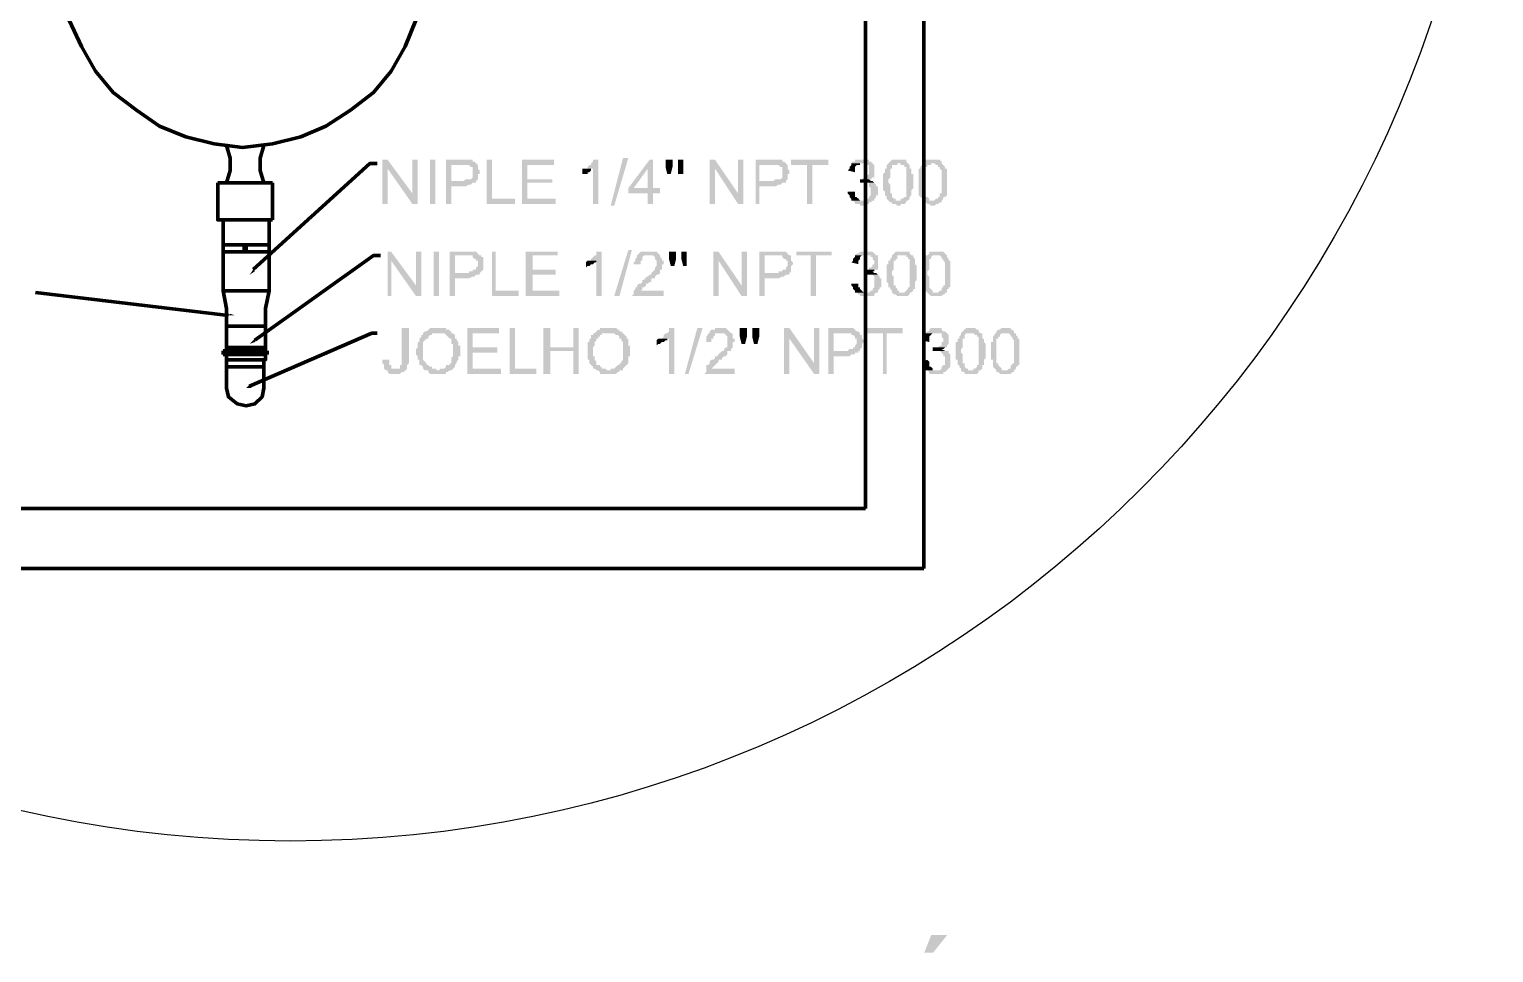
# Model space of a CAD drawing. Header units: millimetres. Extents: x 4161 to 13726, y 828 to 4470.
# Drawn here: x 9742.6 to 9985.9, y 1283.6 to 1437.1 of the extents above; entities that cross this region are included whole.
import ezdxf

# ---------------------------------------------------------------- set-up
doc = ezdxf.new("R2010")
doc.units = ezdxf.units.MM
doc.header["$LTSCALE"] = 10
doc.layers.add('AUX_01', color=1, linetype='Continuous')
doc.layers.add('H', color=7, linetype='Continuous', lineweight=100)
doc.layers.add('P', color=250, linetype='Continuous', lineweight=100)

# ---------------------------------------------------------------- blocks, each defined once
blk = doc.blocks.new('A$C4B5A1FD5')
at = {"layer": 'H', "linetype": 'Continuous'}
for points in [[(180, 133.53), (179.12, 133.53), (179.12, 126.18), (180, 126.18), (180, 132.06)], [(180, 133.53), (180, 132.06), (184.12, 126.18), (184.12, 127.94)], [(185, 133.53), (184.12, 133.53), (184.12, 126.18), (185, 126.18)], [(187.94, 126.18), (187.94, 133.53), (187.06, 133.53), (187.06, 126.18)], [(192.35, 133.53), (189.71, 133.53), (189.71, 126.18), (190.59, 126.18), (190.59, 129.12), (192.94, 129.12), (193.53, 129.41), (193.82, 129.41), (194.12, 129.71), (194.41, 129.71), (194.71, 129.71), (194.71, 130), (190.59, 130), (190.59, 132.65), (195, 132.65), (194.71, 132.94), (194.41, 133.24), (194.12, 133.24), (194.12, 133.53), (193.82, 133.53), (193.53, 133.53), (192.65, 133.53)], [(195, 132.65), (192.35, 132.65), (193.53, 132.65), (193.82, 132.35), (194.12, 132.35), (194.12, 132.06), (194.12, 131.18), (194.12, 130.88), (194.12, 130.59), (193.82, 130.29), (193.53, 130.29), (192.94, 130.29), (192.65, 130), (190.59, 130), (194.71, 130), (195, 130.29), (195, 131.18), (195.29, 131.18), (195.29, 131.47), (195.29, 131.76), (195, 132.06)], [(197.35, 133.53), (196.47, 133.53), (196.47, 126.18), (201.18, 126.18), (201.18, 127.06), (197.35, 127.06)], [(207.65, 133.53), (202.35, 133.53), (202.35, 126.18), (207.94, 126.18), (207.94, 127.06), (203.24, 127.06), (203.24, 129.71), (207.35, 129.71), (207.35, 130.29), (203.24, 130.29), (203.24, 132.65), (207.65, 132.65)], [(212.94, 132.06), (212.65, 132.06), (212.35, 132.06), (212.35, 131.76), (212.35, 130.88), (212.35, 131.18), (212.94, 131.18), (213.24, 131.18), (213.24, 131.47), (213.53, 131.47), (213.82, 131.76), (213.82, 132.06), (214.12, 132.06)], [(215, 133.53), (214.41, 133.53), (214.12, 133.53), (214.12, 133.24), (213.82, 132.94), (213.82, 132.65), (213.53, 132.65), (213.24, 132.35), (213.24, 132.06), (212.94, 132.06), (214.12, 132.06), (214.12, 126.18), (215, 126.18)], [(217.06, 125.88), (219.12, 133.82), (220, 133.82), (217.65, 125.88)], [(224.12, 133.53), (223.53, 133.53), (220, 128.82), (220, 127.94), (223.24, 127.94), (223.24, 126.18), (224.12, 126.18), (224.12, 127.94), (225.29, 127.94), (225.29, 128.82), (220.88, 128.82), (223.24, 132.06)], [(224.12, 133.53), (223.24, 132.06), (223.24, 128.82), (220.88, 128.82), (224.12, 128.82)], [(226.47, 131.18), (226.18, 132.35), (226.18, 133.53), (227.35, 133.53), (227.35, 132.35), (227.06, 131.18)], [(228.24, 131.18), (228.24, 132.35), (228.24, 133.53), (229.12, 133.53), (229.12, 132.35), (229.12, 131.18)], [(234.41, 133.53), (233.53, 133.53), (233.53, 126.18), (234.41, 126.18), (234.41, 132.06)], [(234.41, 133.53), (234.41, 132.06), (238.24, 126.18), (238.24, 127.94)], [(239.12, 133.53), (238.24, 133.53), (238.24, 126.18), (239.12, 126.18)], [(243.82, 133.53), (241.18, 133.53), (241.18, 126.18), (241.76, 126.18), (241.76, 129.12), (244.41, 129.12), (245, 129.41), (245.29, 129.41), (245.59, 129.71), (245.88, 129.71), (246.18, 129.71), (246.18, 130), (241.76, 130), (241.76, 132.65), (246.47, 132.65), (246.18, 132.94), (245.88, 133.24), (245.59, 133.24), (245.59, 133.53), (245.29, 133.53), (245, 133.53), (244.12, 133.53)], [(246.47, 132.65), (243.82, 132.65), (245, 132.65), (245.29, 132.35), (245.59, 132.35), (245.59, 132.06), (245.59, 131.18), (245.59, 130.88), (245.59, 130.59), (245.29, 130.29), (245, 130.29), (244.41, 130.29), (244.12, 130), (241.76, 130), (246.18, 130), (246.47, 130.29), (246.47, 131.18), (246.76, 131.18), (246.76, 131.47), (246.76, 131.76), (246.47, 132.06)], [(253.24, 133.53), (247.06, 133.53), (247.06, 132.65), (249.71, 132.65), (249.71, 126.18), (250.59, 126.18), (250.59, 132.65), (253.24, 132.65)], [(257.06, 132.94), (257.06, 132.65), (256.76, 132.35), (256.76, 132.06), (256.47, 131.76), (257.65, 131.47), (257.65, 132.06), (257.65, 132.35), (257.94, 132.65), (258.24, 132.65), (258.53, 132.65), (258.53, 132.94), (258.82, 132.94)], [(258.82, 133.53), (257.94, 133.53), (257.65, 133.53), (257.65, 133.24), (257.35, 133.24), (257.06, 132.94), (259.12, 132.94), (259.41, 132.65), (259.71, 132.65), (260, 132.65), (260, 132.35), (260, 132.06), (260, 131.76), (260, 131.47), (260, 131.18), (259.71, 130.88), (259.41, 130.88), (259.41, 130.59), (259.12, 130.59), (258.82, 130.29), (258.53, 130.29), (260.29, 130.29), (260.59, 130.59), (260.88, 130.59), (260.88, 130.88), (260.88, 131.18), (260.88, 132.65), (260.59, 132.94), (260.29, 133.24), (260, 133.24), (260, 133.53), (259.71, 133.53), (259.12, 133.53)], [(263.24, 132.94), (262.94, 132.65), (262.94, 132.35), (262.94, 132.06), (262.65, 132.06), (262.65, 131.47), (262.35, 131.18), (262.35, 129.71), (262.35, 128.53), (262.65, 128.24), (262.65, 127.65), (262.94, 127.35), (262.94, 127.06), (263.24, 126.76), (263.53, 126.47), (263.82, 126.47), (263.82, 126.18), (264.41, 126.18), (264.71, 125.88), (265.29, 125.88), (265.29, 126.18), (265.88, 126.18), (266.18, 126.47), (266.18, 126.76), (266.47, 126.76), (264.41, 126.76), (264.41, 127.06), (264.12, 127.06), (263.82, 127.35), (263.82, 127.94), (263.53, 127.94), (263.53, 129.41), (263.24, 129.71), (263.24, 130.29), (263.53, 130.59), (263.53, 132.06), (263.82, 132.06), (263.82, 132.35), (263.82, 132.65), (264.12, 132.65), (264.71, 132.65), (264.71, 132.94)], [(264.71, 133.53), (264.12, 133.53), (263.82, 133.53), (263.53, 133.24), (263.24, 132.94), (265.29, 132.94), (265.29, 132.65), (265.59, 132.65), (265.88, 132.65), (265.88, 132.35), (266.18, 132.35), (266.18, 132.06), (266.18, 131.76), (266.18, 129.71), (266.18, 127.94), (266.18, 127.35), (265.88, 127.35), (265.59, 127.06), (265.29, 127.06), (265.29, 126.76), (264.71, 126.76), (266.47, 126.76), (266.76, 127.06), (266.76, 127.35), (267.06, 127.65), (267.06, 127.94), (267.06, 128.53), (267.35, 128.82), (267.35, 131.18), (267.06, 131.18), (267.06, 131.76), (267.06, 132.06), (266.76, 132.06), (266.76, 132.35), (266.76, 132.65), (266.47, 132.94), (266.18, 133.24), (266.18, 133.53), (265.88, 133.53), (265.59, 133.53), (265.29, 133.53)], [(269.12, 132.94), (268.82, 132.65), (268.53, 132.35), (268.53, 132.06), (268.24, 132.06), (268.24, 131.47), (268.24, 131.18), (268.24, 129.71), (268.24, 128.53), (268.24, 128.24), (268.24, 127.65), (268.53, 127.35), (268.82, 127.06), (269.12, 126.76), (269.12, 126.47), (269.41, 126.47), (269.71, 126.18), (270, 126.18), (270.29, 125.88), (270.88, 125.88), (271.18, 126.18), (271.47, 126.18), (271.76, 126.47), (272.06, 126.47), (272.06, 126.76), (270, 126.76), (270, 127.06), (269.71, 127.35), (269.41, 127.35), (269.41, 127.94), (269.12, 127.94), (269.12, 129.41), (269.12, 129.71), (269.12, 130.29), (269.12, 130.59), (269.12, 132.06), (269.41, 132.06), (269.41, 132.35), (269.71, 132.35), (269.71, 132.65), (270, 132.65), (270.29, 132.65), (270.29, 132.94), (270.59, 132.94)], [(270.59, 133.53), (270, 133.53), (269.71, 133.53), (269.41, 133.53), (269.12, 133.24), (269.12, 132.94), (270.88, 132.94), (271.18, 132.65), (271.47, 132.65), (271.47, 132.35), (271.76, 132.35), (271.76, 132.06), (272.06, 131.76), (272.06, 129.71), (272.06, 127.94), (271.76, 127.94), (271.76, 127.35), (271.47, 127.35), (271.47, 127.06), (271.18, 127.06), (270.88, 126.76), (270.59, 126.76), (272.06, 126.76), (272.35, 127.06), (272.35, 127.35), (272.65, 127.35), (272.94, 127.65), (272.94, 127.94), (272.94, 128.53), (272.94, 128.82), (272.94, 131.18), (272.94, 131.76), (272.94, 132.06), (272.65, 132.06), (272.65, 132.35), (272.35, 132.65), (272.06, 132.94), (272.06, 133.24), (271.76, 133.53), (271.47, 133.53), (270.88, 133.53)], [(260.88, 129.71), (259.12, 129.71), (259.41, 129.71), (259.71, 129.71), (260, 129.71), (260, 129.41), (260, 129.12), (260.29, 128.82), (260.29, 128.24), (260.29, 127.65), (260, 127.35), (260, 127.06), (259.71, 127.06), (259.41, 126.76), (257.06, 126.76), (257.35, 126.76), (257.65, 126.47), (257.65, 126.18), (258.53, 126.18), (258.53, 125.88), (259.41, 125.88), (259.41, 126.18), (260, 126.18), (260, 126.47), (260.29, 126.47), (260.59, 126.76), (260.88, 126.76), (260.88, 127.06), (261.18, 127.35), (261.18, 127.65), (261.47, 127.65), (261.47, 129.12), (261.18, 129.12), (261.18, 129.41)], [(258.53, 130.29), (258.53, 129.71), (260.88, 129.71), (260.59, 130), (260.29, 130), (260, 130.29), (260.29, 130.29)], [(257.35, 128.24), (256.47, 128.24), (256.47, 127.94), (256.76, 127.65), (256.76, 127.35), (257.06, 127.06), (257.06, 126.76), (258.82, 126.76), (258.53, 126.76), (258.24, 127.06), (257.94, 127.35), (257.65, 127.35), (257.65, 127.65), (257.65, 128.24)], [(180.59, 118.24), (180, 118.24), (180, 110.88), (180.59, 110.88), (180.59, 116.76)], [(180.59, 118.24), (180.59, 116.76), (184.71, 110.88), (184.71, 112.65)], [(185.59, 118.24), (184.71, 118.24), (184.71, 110.88), (185.59, 110.88)], [(188.53, 110.88), (188.53, 118.24), (187.65, 118.24), (187.65, 110.88)], [(192.94, 118.24), (190.29, 118.24), (190.29, 110.88), (191.18, 110.88), (191.18, 113.82), (193.53, 113.82), (194.12, 114.12), (194.41, 114.12), (194.71, 114.41), (195, 114.41), (195.29, 114.41), (195.29, 114.71), (191.18, 114.71), (191.18, 117.65), (195.59, 117.65), (195.29, 117.65), (195, 117.94), (194.71, 118.24), (194.41, 118.24), (194.12, 118.24), (193.24, 118.24)], [(195.59, 117.65), (192.94, 117.65), (194.12, 117.65), (194.12, 117.35), (194.41, 117.06), (194.71, 117.06), (194.71, 116.76), (195, 116.76), (195, 115.88), (194.71, 115.59), (194.71, 115.29), (194.41, 115.29), (194.12, 115.29), (194.12, 115), (193.53, 115), (193.53, 114.71), (191.18, 114.71), (195.29, 114.71), (195.59, 115), (195.88, 115.29), (195.88, 115.88), (195.88, 116.18), (195.88, 116.47), (195.88, 116.76), (195.88, 117.35), (195.59, 117.35)], [(197.94, 118.24), (197.35, 118.24), (197.35, 110.88), (201.76, 110.88), (201.76, 111.76), (197.94, 111.76)], [(208.24, 118.24), (202.94, 118.24), (202.94, 110.88), (208.53, 110.88), (208.53, 111.76), (204.12, 111.76), (204.12, 114.41), (207.94, 114.41), (207.94, 115.29), (204.12, 115.29), (204.12, 117.65), (208.24, 117.65)], [(215.59, 118.24), (215, 118.24), (214.71, 118.24), (214.71, 117.94), (214.71, 117.65), (214.41, 117.65), (214.12, 117.35), (213.82, 117.06), (213.82, 116.76), (213.53, 116.76), (214.71, 116.76), (214.71, 110.88), (215.59, 110.88)], [(217.65, 110.88), (220, 118.53), (220.59, 118.53), (218.53, 110.88)], [(225.29, 117.65), (223.53, 117.65), (223.82, 117.65), (224.12, 117.65), (224.41, 117.35), (224.41, 117.06), (224.71, 116.76), (224.71, 115.88), (224.41, 115.59), (224.41, 115.29), (224.12, 115), (223.82, 114.71), (223.82, 114.41), (223.53, 114.41), (223.24, 114.12), (222.94, 114.12), (222.94, 113.82), (222.65, 113.82), (222.65, 113.53), (222.35, 113.53), (222.35, 113.24), (222.06, 112.94), (221.76, 112.94), (221.47, 112.65), (221.47, 112.35), (221.18, 112.35), (221.18, 112.06), (220.88, 111.76), (220.88, 111.47), (220.88, 111.18), (220.59, 110.88), (225.88, 110.88), (225.88, 111.76), (222.06, 111.76), (222.35, 112.06), (222.35, 112.35), (222.65, 112.35), (222.94, 112.65), (222.94, 112.94), (223.24, 112.94), (223.53, 113.24), (223.82, 113.24), (223.82, 113.53), (223.82, 113.82), (224.12, 113.82), (224.41, 113.82), (224.41, 114.12), (224.71, 114.41), (225, 114.41), (225.29, 114.71), (225.29, 115), (225.29, 115.29), (225.59, 115.29), (225.59, 116.18), (225.88, 116.18), (225.88, 116.76), (225.59, 116.76), (225.59, 117.06), (225.29, 117.35)], [(223.53, 118.24), (222.65, 118.24), (222.35, 118.24), (222.06, 118.24), (221.76, 117.94), (221.47, 117.65), (221.47, 117.35), (221.18, 117.06), (221.18, 116.76), (220.88, 116.47), (220.88, 116.18), (222.06, 116.18), (222.06, 116.76), (222.35, 116.76), (222.35, 117.06), (222.35, 117.35), (222.65, 117.65), (222.94, 117.65), (223.24, 117.65), (225.29, 117.65), (225, 117.94), (224.71, 118.24), (224.41, 118.24), (223.82, 118.24)], [(227.06, 115.88), (226.76, 117.06), (226.76, 118.24), (227.94, 118.24), (227.94, 117.06), (227.65, 115.88)], [(229.12, 115.88), (228.82, 117.06), (228.82, 118.24), (229.71, 118.24), (229.71, 117.06), (229.71, 115.88)], [(235, 118.24), (234.12, 118.24), (234.12, 110.88), (235, 110.88), (235, 116.76)], [(235, 118.24), (235, 116.76), (238.82, 110.88), (238.82, 112.65)], [(239.71, 118.24), (238.82, 118.24), (238.82, 110.88), (239.71, 110.88)], [(244.41, 118.24), (241.76, 118.24), (241.76, 110.88), (242.65, 110.88), (242.65, 113.82), (245, 113.82), (245.59, 114.12), (245.88, 114.12), (246.18, 114.41), (246.47, 114.41), (246.76, 114.41), (246.76, 114.71), (242.65, 114.71), (242.65, 117.65), (247.06, 117.65), (246.76, 117.65), (246.47, 117.94), (246.18, 118.24), (245.88, 118.24), (245.59, 118.24), (244.71, 118.24)], [(247.06, 117.65), (244.41, 117.65), (245.59, 117.65), (245.59, 117.35), (245.88, 117.06), (246.18, 117.06), (246.18, 116.76), (246.47, 116.76), (246.47, 115.88), (246.18, 115.59), (246.18, 115.29), (245.88, 115.29), (245.59, 115.29), (245.59, 115), (245, 115), (245, 114.71), (242.65, 114.71), (246.76, 114.71), (247.06, 115), (247.06, 115.29), (247.06, 115.88), (247.35, 116.18), (247.35, 116.47), (247.06, 116.76), (247.06, 117.35)], [(253.82, 118.24), (247.94, 118.24), (247.94, 117.65), (250.29, 117.65), (250.29, 110.88), (251.18, 110.88), (251.18, 117.65), (253.82, 117.65)], [(257.65, 117.65), (257.65, 117.35), (257.35, 117.06), (257.35, 116.76), (257.06, 116.47), (258.24, 116.18), (258.24, 116.76), (258.53, 117.06), (258.53, 117.35), (258.82, 117.65), (259.12, 117.65), (259.41, 117.65)], [(259.41, 118.24), (258.53, 118.24), (258.24, 117.94), (257.94, 117.94), (257.65, 117.65), (259.71, 117.65), (260, 117.65), (260.29, 117.65), (260.29, 117.35), (260.59, 117.35), (260.59, 117.06), (260.88, 116.76), (260.88, 116.47), (260.88, 116.18), (260.59, 116.18), (260.59, 115.88), (260.29, 115.59), (260, 115.59), (260, 115.29), (259.71, 115.29), (259.41, 115.29), (260.88, 115.29), (261.18, 115.29), (261.47, 115.29), (261.47, 115.59), (261.47, 115.88), (261.47, 117.35), (261.47, 117.65), (261.18, 117.65), (260.88, 117.94), (260.59, 118.24), (260.29, 118.24), (259.71, 118.24)], [(263.82, 117.65), (263.82, 117.35), (263.53, 117.06), (263.53, 116.76), (263.24, 116.76), (263.24, 116.18), (262.94, 116.18), (262.94, 114.41), (262.94, 113.24), (263.24, 112.94), (263.24, 112.35), (263.53, 112.35), (263.53, 112.06), (263.82, 111.76), (263.82, 111.47), (264.12, 111.18), (264.41, 111.18), (264.71, 110.88), (265, 110.88), (265.29, 110.88), (265.88, 110.88), (266.18, 110.88), (266.47, 110.88), (266.76, 111.18), (266.76, 111.47), (267.06, 111.47), (265, 111.47), (265, 111.76), (264.71, 111.76), (264.71, 112.06), (264.41, 112.35), (264.41, 112.65), (264.12, 112.65), (264.12, 114.12), (263.82, 114.41), (263.82, 115), (264.12, 115.29), (264.12, 116.76), (264.41, 116.76), (264.41, 117.06), (264.71, 117.06), (264.71, 117.35), (264.71, 117.65), (265.29, 117.65)], [(265.29, 118.24), (264.71, 118.24), (264.41, 118.24), (264.12, 117.94), (263.82, 117.65), (265.88, 117.65), (266.18, 117.65), (266.18, 117.35), (266.47, 117.35), (266.47, 117.06), (266.76, 117.06), (266.76, 116.76), (266.76, 116.47), (266.76, 114.41), (266.76, 112.65), (266.76, 112.35), (266.47, 112.35), (266.47, 112.06), (266.18, 111.76), (265.88, 111.47), (265.29, 111.47), (267.06, 111.47), (267.35, 111.76), (267.35, 112.06), (267.65, 112.06), (267.65, 112.35), (267.65, 112.65), (267.65, 113.24), (267.94, 113.53), (267.94, 115.88), (267.65, 116.18), (267.65, 116.47), (267.65, 116.76), (267.65, 117.06), (267.35, 117.35), (267.35, 117.65), (267.06, 117.65), (266.76, 117.94), (266.76, 118.24), (266.47, 118.24), (266.18, 118.24), (265.88, 118.24)], [(269.71, 117.65), (269.41, 117.65), (269.41, 117.35), (269.12, 117.06), (269.12, 116.76), (269.12, 116.18), (268.82, 116.18), (268.82, 114.41), (268.82, 113.24), (269.12, 112.94), (269.12, 112.35), (269.12, 112.06), (269.41, 111.76), (269.71, 111.47), (270, 111.18), (270.29, 110.88), (270.59, 110.88), (270.88, 110.88), (271.47, 110.88), (271.76, 110.88), (272.06, 110.88), (272.35, 111.18), (272.65, 111.18), (272.65, 111.47), (272.94, 111.47), (270.59, 111.47), (270.59, 111.76), (270.29, 112.06), (270, 112.35), (270, 112.65), (270, 114.12), (269.71, 114.41), (269.71, 115), (270, 115.29), (270, 116.76), (270, 117.06), (270.29, 117.06), (270.29, 117.35), (270.59, 117.65), (270.88, 117.65), (271.18, 117.65)], [(271.18, 118.24), (270.59, 118.24), (270.29, 118.24), (270, 118.24), (270, 117.94), (269.71, 117.65), (271.47, 117.65), (271.76, 117.65), (272.06, 117.35), (272.06, 117.06), (272.35, 117.06), (272.35, 116.76), (272.65, 116.47), (272.65, 114.41), (272.65, 112.65), (272.35, 112.65), (272.35, 112.35), (272.06, 112.35), (272.06, 112.06), (272.06, 111.76), (271.76, 111.76), (271.47, 111.47), (271.18, 111.47), (272.94, 111.47), (272.94, 111.76), (272.94, 112.06), (273.24, 112.06), (273.24, 112.35), (273.53, 112.35), (273.53, 112.65), (273.53, 113.24), (273.53, 113.53), (273.53, 115.88), (273.53, 116.18), (273.53, 116.47), (273.53, 116.76), (273.24, 116.76), (273.24, 117.06), (272.94, 117.35), (272.94, 117.65), (272.65, 117.94), (272.35, 118.24), (272.06, 118.24), (271.47, 118.24)], [(157.94, 115), (157.06, 114.41), (157.65, 115.29)], [(213.53, 116.76), (213.24, 116.76), (212.94, 116.47), (212.94, 115.59), (213.24, 115.88), (213.53, 115.88), (213.82, 116.18), (214.12, 116.18), (214.41, 116.47), (214.71, 116.47), (214.71, 116.76)], [(261.47, 114.41), (259.71, 114.41), (260, 114.41), (260.29, 114.41), (260.59, 114.41), (260.88, 114.12), (260.88, 113.82), (260.88, 112.94), (260.88, 112.35), (260.59, 112.06), (260.59, 111.76), (260.29, 111.76), (260, 111.47), (257.65, 111.47), (257.94, 111.47), (258.24, 111.18), (258.53, 111.18), (258.53, 110.88), (259.12, 110.88), (259.41, 110.88), (260, 110.88), (260.88, 110.88), (260.88, 111.18), (261.18, 111.47), (261.47, 111.47), (261.47, 111.76), (261.76, 112.06), (261.76, 112.35), (262.06, 112.35), (262.06, 113.82), (261.76, 113.82), (261.76, 114.12)], [(257.94, 112.94), (257.06, 112.94), (257.06, 112.65), (257.35, 112.35), (257.35, 112.06), (257.65, 111.76), (257.65, 111.47), (259.41, 111.47), (259.12, 111.47), (258.82, 111.76), (258.53, 112.06), (258.53, 112.35), (258.24, 112.35), (258.24, 112.94)], [(153.82, 107.94), (154.71, 107.65), (153.53, 107.65)], [(183.53, 105.59), (182.35, 105.59), (182.35, 99.41), (182.06, 99.41), (182.06, 99.12), (182.06, 98.82), (181.47, 98.82), (182.94, 98.53), (183.24, 98.82), (183.24, 99.41), (183.53, 99.71), (183.53, 100.29)], [(185.88, 104.71), (185.88, 104.41), (185.59, 104.41), (185.59, 104.12), (185.29, 103.82), (185.29, 103.24), (185, 103.24), (185, 102.35), (184.71, 102.06), (184.71, 101.76), (184.71, 101.18), (185, 100.88), (185, 100.29), (185.29, 100.29), (185.29, 99.71), (185.29, 99.41), (185.59, 99.41), (185.88, 99.12), (185.88, 98.82), (186.18, 98.53), (186.76, 98.53), (186.76, 98.24), (187.06, 97.94), (187.94, 97.94), (188.24, 97.94), (188.53, 97.94), (188.82, 97.94), (189.71, 97.94), (189.71, 98.24), (190, 98.24), (190.29, 98.53), (190.59, 98.53), (188.24, 98.53), (187.94, 98.82), (187.35, 98.82), (187.35, 99.12), (187.06, 99.12), (186.76, 99.41), (186.47, 99.41), (186.47, 99.71), (186.18, 100), (185.88, 100.29), (185.88, 100.88), (185.88, 102.35), (185.88, 102.65), (185.88, 103.24), (186.18, 103.53), (186.47, 103.82), (186.76, 103.82), (186.76, 104.12), (187.06, 104.41), (187.35, 104.41), (187.35, 104.71), (187.65, 104.71), (187.94, 104.71), (188.24, 104.71)], [(188.24, 105.59), (187.94, 105.59), (187.65, 105.59), (187.06, 105.59), (186.76, 105.29), (186.47, 105), (186.18, 105), (185.88, 104.71), (188.82, 104.71), (189.41, 104.71), (189.71, 104.41), (190, 104.12), (190.29, 103.82), (190.59, 103.82), (190.59, 103.53), (190.59, 103.24), (190.59, 102.94), (190.88, 102.94), (190.88, 100.88), (190.59, 100.59), (190.59, 100.29), (190.59, 100), (190.59, 99.71), (190.29, 99.71), (190.29, 99.41), (190, 99.41), (189.71, 99.41), (189.71, 99.12), (189.41, 98.82), (188.82, 98.82), (188.53, 98.53), (188.24, 98.53), (190.59, 98.53), (190.88, 98.82), (191.18, 99.12), (191.18, 99.41), (191.47, 99.71), (191.47, 100), (191.76, 100.29), (191.76, 100.88), (192.06, 100.88), (192.06, 102.65), (191.76, 102.65), (191.76, 103.24), (191.47, 103.53), (191.47, 103.82), (191.18, 103.82), (191.18, 104.12), (191.18, 104.41), (190.88, 104.71), (190.59, 104.71), (190.59, 105), (190.29, 105), (190.29, 105.29), (189.71, 105.29), (189.71, 105.59), (188.82, 105.59), (188.53, 105.59)], [(198.53, 105.59), (193.24, 105.59), (193.24, 97.94), (198.82, 97.94), (198.82, 98.82), (194.12, 98.82), (194.12, 101.47), (198.24, 101.47), (198.24, 102.35), (194.12, 102.35), (194.12, 104.71), (198.53, 104.71)], [(201.18, 105.59), (200.29, 105.59), (200.29, 97.94), (204.71, 97.94), (204.71, 98.82), (201.18, 98.82)], [(207.06, 105.59), (205.88, 105.59), (205.88, 97.94), (207.06, 97.94), (207.06, 101.76), (210.88, 101.76), (207.06, 102.35)], [(211.76, 105.59), (210.88, 105.59), (210.88, 102.35), (207.06, 102.35), (210.88, 101.76), (210.88, 97.94), (211.76, 97.94)], [(214.41, 104.71), (214.12, 104.71), (214.12, 104.41), (213.82, 104.41), (213.82, 104.12), (213.82, 103.82), (213.53, 103.82), (213.53, 103.24), (213.24, 103.24), (213.24, 102.35), (213.24, 102.06), (213.24, 101.76), (213.24, 101.18), (213.24, 100.88), (213.24, 100.29), (213.53, 100.29), (213.53, 99.71), (213.82, 99.41), (214.12, 99.12), (214.12, 98.82), (214.41, 98.82), (214.71, 98.53), (215, 98.53), (215.29, 98.24), (215.29, 97.94), (216.18, 97.94), (216.47, 97.94), (217.06, 97.94), (217.94, 97.94), (218.24, 98.24), (218.53, 98.24), (218.53, 98.53), (218.82, 98.53), (219.12, 98.53), (216.47, 98.53), (216.18, 98.82), (215.59, 98.82), (215.59, 99.12), (215.29, 99.12), (215.29, 99.41), (215, 99.41), (214.71, 99.41), (214.71, 99.71), (214.71, 100), (214.41, 100.29), (214.41, 100.88), (214.12, 100.88), (214.12, 102.35), (214.41, 102.65), (214.41, 103.24), (214.71, 103.53), (214.71, 103.82), (215, 103.82), (215, 104.12), (215.29, 104.12), (215.29, 104.41), (215.59, 104.41), (215.59, 104.71), (216.18, 104.71), (216.76, 104.71)], [(216.76, 105.59), (216.18, 105.59), (215.29, 105.59), (215.29, 105.29), (215, 105.29), (214.71, 105), (214.41, 104.71), (217.06, 104.71), (217.35, 104.71), (217.65, 104.71), (217.94, 104.41), (218.24, 104.41), (218.53, 104.12), (218.53, 103.82), (218.82, 103.82), (218.82, 103.53), (219.12, 103.24), (219.12, 102.94), (219.12, 100.88), (219.12, 100.59), (219.12, 100.29), (218.82, 100), (218.82, 99.71), (218.53, 99.71), (218.53, 99.41), (218.24, 99.41), (217.94, 99.12), (217.65, 98.82), (217.06, 98.82), (217.06, 98.53), (216.76, 98.53), (219.12, 98.53), (219.12, 98.82), (219.41, 99.12), (219.71, 99.41), (220, 99.71), (220, 100), (220, 100.29), (220, 100.88), (220.29, 100.88), (220.29, 102.65), (220, 102.65), (220, 103.24), (220, 103.53), (220, 103.82), (219.71, 103.82), (219.71, 104.12), (219.41, 104.41), (219.12, 104.71), (218.82, 105), (218.53, 105), (218.53, 105.29), (218.24, 105.29), (217.94, 105.59), (217.35, 105.59), (217.06, 105.59)], [(227.65, 105.59), (226.76, 105.59), (226.76, 105.29), (226.76, 105), (226.47, 104.71), (226.18, 104.71), (225.88, 104.41), (225.88, 104.12), (225.59, 103.82), (225.29, 103.82), (226.76, 103.82), (226.76, 97.94), (227.65, 97.94)], [(229.41, 97.94), (231.47, 105.59), (232.35, 105.59), (230, 97.94)], [(237.06, 104.71), (235.29, 104.71), (235.59, 104.71), (235.88, 104.71), (236.18, 104.41), (236.47, 104.12), (236.47, 103.82), (236.47, 102.94), (236.47, 102.65), (236.47, 102.35), (236.18, 102.35), (235.88, 102.06), (235.88, 101.76), (235.59, 101.76), (235.29, 101.47), (235, 101.18), (234.71, 100.88), (234.41, 100.88), (234.41, 100.59), (234.12, 100.29), (233.82, 100.29), (233.53, 100), (233.53, 99.71), (233.24, 99.41), (232.94, 99.41), (232.94, 99.12), (232.94, 98.82), (232.94, 98.53), (232.94, 98.24), (232.65, 97.94), (237.65, 97.94), (237.65, 98.82), (233.82, 98.82), (234.12, 99.12), (234.41, 99.41), (234.71, 99.71), (235, 100), (235, 100.29), (235.29, 100.29), (235.59, 100.29), (235.59, 100.59), (235.88, 100.88), (236.18, 100.88), (236.47, 101.18), (236.47, 101.47), (236.47, 101.76), (236.76, 101.76), (237.06, 101.76), (237.06, 102.06), (237.35, 102.35), (237.35, 103.24), (237.65, 103.24), (237.65, 103.82), (237.35, 103.82), (237.35, 104.12), (237.35, 104.41), (237.35, 104.71)], [(235.29, 105.59), (234.41, 105.59), (234.41, 105.29), (233.82, 105.29), (233.53, 105), (233.53, 104.71), (233.24, 104.71), (233.24, 104.41), (232.94, 104.12), (232.94, 103.82), (232.94, 103.53), (232.94, 103.24), (233.82, 103.24), (233.82, 103.82), (234.12, 103.82), (234.12, 104.12), (234.41, 104.41), (234.41, 104.71), (235, 104.71), (237.06, 104.71), (236.76, 105), (236.47, 105.29), (236.18, 105.59), (235.59, 105.59)], [(238.82, 102.94), (238.53, 104.12), (238.53, 105.59), (239.71, 105.59), (239.71, 104.12), (239.41, 102.94)], [(240.88, 102.94), (240.59, 104.12), (240.59, 105.59), (241.76, 105.59), (241.76, 104.12), (241.47, 102.94)], [(246.76, 105.59), (245.88, 105.59), (245.88, 97.94), (246.76, 97.94), (246.76, 103.82)], [(246.76, 105.59), (246.76, 103.82), (250.88, 97.94), (250.88, 99.71)], [(251.76, 105.59), (250.88, 105.59), (250.88, 97.94), (251.76, 97.94)], [(256.18, 105.59), (253.24, 105.59), (253.24, 97.94), (254.12, 97.94), (254.12, 100.88), (256.76, 100.88), (257.06, 101.18), (257.65, 101.18), (257.65, 101.47), (258.24, 101.47), (258.24, 101.76), (258.53, 101.76), (254.12, 101.76), (254.12, 104.71), (258.53, 104.71), (258.24, 105), (257.94, 105), (257.65, 105.29), (257.35, 105.59)], [(258.53, 104.71), (256.18, 104.71), (257.06, 104.71), (257.06, 104.41), (257.35, 104.41), (257.65, 104.12), (257.65, 103.82), (257.94, 103.82), (257.94, 102.94), (257.65, 102.65), (257.65, 102.35), (257.35, 102.35), (257.35, 102.06), (256.76, 102.06), (256.47, 101.76), (254.12, 101.76), (258.53, 101.76), (258.53, 102.06), (258.82, 102.35), (258.82, 102.94), (259.12, 103.24), (259.12, 103.53), (258.82, 103.82), (258.82, 104.41), (258.53, 104.41)], [(265.59, 105.59), (259.71, 105.59), (259.71, 104.71), (262.35, 104.71), (262.35, 97.94), (262.94, 97.94), (262.94, 104.71), (265.59, 104.71)], [(269.41, 104.71), (269.12, 104.71), (269.12, 104.41), (269.12, 104.12), (269.12, 103.82), (268.82, 103.53), (270, 103.24), (270, 103.82), (270, 104.12), (270.29, 104.41), (270.59, 104.71), (270.88, 104.71), (271.18, 104.71)], [(271.18, 105.59), (270.29, 105.59), (270, 105.29), (270, 105), (269.71, 105), (269.41, 104.71), (271.47, 104.71), (272.06, 104.71), (272.06, 104.41), (272.06, 104.12), (272.35, 103.82), (272.35, 103.53), (272.35, 103.24), (272.06, 103.24), (272.06, 102.94), (272.06, 102.65), (271.76, 102.65), (271.47, 102.35), (271.18, 102.35), (270.88, 102.35), (272.65, 102.35), (272.94, 102.35), (272.94, 102.65), (273.24, 102.94), (273.24, 104.41), (272.94, 104.71), (272.65, 105), (272.35, 105), (272.06, 105.29), (272.06, 105.59), (271.47, 105.59)], [(275.29, 104.71), (275.29, 104.41), (275, 104.12), (275, 103.82), (274.71, 103.82), (274.71, 103.24), (274.41, 103.24), (274.41, 101.76), (274.41, 100.29), (274.71, 100.29), (274.71, 99.41), (275, 99.41), (275, 99.12), (275.29, 98.82), (275.29, 98.53), (275.59, 98.24), (275.88, 98.24), (275.88, 97.94), (276.47, 97.94), (276.76, 97.94), (277.35, 97.94), (277.94, 97.94), (278.24, 98.24), (278.24, 98.53), (278.53, 98.53), (276.47, 98.53), (276.47, 98.82), (276.18, 98.82), (275.88, 99.12), (275.88, 99.41), (275.88, 99.71), (275.59, 99.71), (275.59, 101.18), (275.29, 101.47), (275.29, 102.06), (275.59, 102.35), (275.59, 103.82), (275.88, 103.82), (275.88, 104.12), (275.88, 104.41), (276.18, 104.71), (276.76, 104.71)], [(276.76, 105.59), (276.18, 105.59), (275.88, 105.29), (275.59, 105), (275.29, 104.71), (277.35, 104.71), (277.65, 104.41), (277.94, 104.41), (277.94, 104.12), (278.24, 104.12), (278.24, 103.82), (278.24, 103.53), (278.24, 101.76), (278.24, 99.71), (278.24, 99.41), (277.94, 99.41), (277.94, 99.12), (277.65, 98.82), (277.35, 98.82), (277.35, 98.53), (276.76, 98.53), (278.53, 98.53), (278.82, 98.82), (278.82, 99.12), (278.82, 99.41), (279.12, 99.41), (279.12, 99.71), (279.12, 100.29), (279.41, 100.59), (279.41, 102.94), (279.12, 103.24), (279.12, 103.53), (279.12, 103.82), (278.82, 103.82), (278.82, 104.12), (278.82, 104.41), (278.82, 104.71), (278.53, 104.71), (278.24, 105), (278.24, 105.29), (277.94, 105.29), (277.65, 105.59), (277.35, 105.59)], [(281.18, 104.71), (280.88, 104.71), (280.88, 104.41), (280.59, 104.12), (280.59, 103.82), (280.59, 103.24), (280.29, 103.24), (280.29, 101.76), (280.29, 100.29), (280.59, 100.29), (280.59, 99.41), (280.59, 99.12), (280.88, 98.82), (281.18, 98.53), (281.18, 98.24), (281.47, 98.24), (281.76, 97.94), (282.06, 97.94), (282.35, 97.94), (282.94, 97.94), (283.24, 97.94), (283.53, 97.94), (283.82, 98.24), (284.12, 98.24), (284.12, 98.53), (282.06, 98.53), (282.06, 98.82), (281.76, 99.12), (281.47, 99.41), (281.47, 99.71), (281.18, 99.71), (281.18, 101.18), (281.18, 101.47), (281.18, 102.06), (281.18, 102.35), (281.18, 103.82), (281.47, 103.82), (281.47, 104.12), (281.76, 104.12), (281.76, 104.41), (282.06, 104.71), (282.35, 104.71), (282.65, 104.71)], [(282.65, 105.59), (282.06, 105.59), (281.76, 105.29), (281.47, 105.29), (281.18, 105), (281.18, 104.71), (282.94, 104.71), (283.24, 104.71), (283.53, 104.41), (283.53, 104.12), (283.82, 104.12), (283.82, 103.82), (284.12, 103.53), (284.12, 101.76), (284.12, 99.71), (283.82, 99.71), (283.82, 99.41), (283.53, 99.41), (283.53, 99.12), (283.53, 98.82), (283.24, 98.82), (282.94, 98.53), (282.65, 98.53), (284.12, 98.53), (284.41, 98.82), (284.41, 99.12), (284.71, 99.12), (284.71, 99.41), (285, 99.41), (285, 99.71), (285, 100.29), (285, 100.59), (285, 102.94), (285, 103.24), (285, 103.53), (285, 103.82), (284.71, 103.82), (284.71, 104.12), (284.41, 104.41), (284.41, 104.71), (284.12, 104.71), (284.12, 105), (283.82, 105.29), (283.53, 105.29), (283.53, 105.59), (282.94, 105.59)], [(157.94, 103.24), (157.06, 102.94), (157.94, 103.82)], [(225.29, 103.82), (225, 103.82), (224.71, 103.53), (224.71, 102.65), (225, 102.94), (225.29, 102.94), (225.59, 103.24), (225.88, 103.24), (226.18, 103.53), (226.47, 103.53), (226.47, 103.82), (226.76, 103.82)], [(180.29, 100.29), (179.12, 100.29), (179.12, 99.71), (179.41, 99.41), (179.41, 98.82), (179.71, 98.53), (180, 98.53), (180, 98.24), (180.29, 97.94), (180.88, 97.94), (181.18, 97.94), (181.47, 97.94), (181.76, 97.94), (182.06, 97.94), (182.35, 98.24), (182.65, 98.24), (182.94, 98.53), (181.47, 98.82), (180.59, 98.82), (180.59, 99.12), (180.59, 99.41), (180.29, 99.41), (180.29, 100)], [(269.71, 100.29), (268.82, 100), (268.82, 99.71), (269.12, 99.41), (269.12, 99.12), (269.12, 98.82), (269.41, 98.53), (271.18, 98.53), (270.59, 98.53), (270.59, 98.82), (270.29, 99.12), (270, 99.12), (270, 99.41), (270, 100)], [(272.94, 101.76), (271.47, 101.76), (271.76, 101.76), (272.06, 101.47), (272.35, 101.18), (272.35, 100.88), (272.65, 100.88), (272.65, 100.29), (272.65, 99.41), (272.35, 99.41), (272.06, 99.12), (272.06, 98.82), (271.76, 98.53), (269.41, 98.53), (269.71, 98.53), (270, 98.24), (270, 97.94), (270.59, 97.94), (270.88, 97.94), (271.47, 97.94), (271.76, 97.94), (272.35, 97.94), (272.35, 98.24), (272.65, 98.24), (272.94, 98.53), (273.24, 98.82), (273.53, 99.12), (273.53, 99.41), (273.53, 100.88), (273.53, 101.18), (273.24, 101.47), (273.24, 101.76)], [(157.35, 95.59), (156.47, 95.59), (157.06, 96.18)], [(273, 4.67), (270.35, 4.67), (269.18, 1.73), (270.65, 1.73)]]:
    blk.add_hatch(color=0, dxfattribs=at).paths.add_polyline_path(points)
h = blk.add_hatch(color=0, dxfattribs=at)
edge = h.paths.add_edge_path()
edge.add_line((259.12, 115.29), (259.12, 114.41))
edge.add_line((259.12, 114.41), (261.47, 114.41))
edge.add_line((261.47, 114.41), (261.18, 114.71))
edge.add_line((261.18, 114.71), (260.88, 114.71))
edge.add_line((260.88, 114.71), (260.59, 115))
edge.add_line((260.59, 115), (260.88, 115))
edge.add_line((260.88, 115), (260.88, 115.29))
edge.add_line((260.88, 115.29), (259.41, 115.29))
h = blk.add_hatch(color=0, dxfattribs=at)
edge = h.paths.add_edge_path()
edge.add_line((270.59, 102.35), (270.59, 101.76))
edge.add_line((270.59, 101.76), (272.94, 101.76))
edge.add_line((272.94, 101.76), (272.65, 101.76))
edge.add_line((272.65, 101.76), (272.06, 102.06))
edge.add_line((272.06, 102.06), (272.35, 102.06))
edge.add_line((272.35, 102.06), (272.65, 102.35))
edge.add_line((272.65, 102.35), (270.88, 102.35))
at = {"layer": 'P', "color": 0, "linetype": 'Continuous'}
for points in [[(269.12, 65.59), (269.12, 375), (58.53, 375), (58.53, 65.59), (269.12, 65.59)], [(259.41, 75.59), (259.41, 365), (68.53, 365), (68.53, 75.59), (259.41, 75.59)], [(127.06, 156.76), (129.12, 152.35), (131.47, 148.24), (134.41, 144.71), (138.24, 141.76), (142.06, 139.12), (146.47, 137.35), (151.18, 136.18), (155.88, 135.59), (160.88, 136.18), (165.59, 137.35), (169.71, 139.12), (173.82, 141.76), (177.65, 144.71), (180.59, 148.24), (182.94, 152.35), (184.71, 156.76)], [(153.24, 129.71), (153.82, 131.76), (153.82, 133.82), (153.24, 135.88)], [(159.41, 135.88), (158.82, 133.82), (158.82, 131.76), (159.41, 129.71)], [(157.65, 115.29), (177.06, 132.94), (178.24, 132.94)], [(160.88, 129.71), (151.76, 129.71)], [(160.88, 123.53), (151.76, 123.53), (151.76, 129.71)], [(160.88, 129.71), (160.88, 123.53)], [(152.65, 123.53), (152.65, 111.76)], [(160.29, 123.53), (160.29, 111.76), (152.65, 111.76)], [(160.29, 119.41), (152.65, 119.41)], [(156.18, 119.41), (156.18, 118.24)], [(156.47, 119.41), (156.47, 118.24)], [(160.29, 118.24), (152.65, 118.24)], [(157.94, 103.53), (177.65, 117.65), (178.82, 117.65)], [(153.53, 107.65), (121.47, 111.47)], [(159.71, 105.88), (153.24, 105.88), (153.24, 108.82), (152.65, 111.76)], [(160.29, 111.76), (159.71, 108.82), (159.71, 102.35), (153.24, 102.35), (153.24, 105.88)], [(157.06, 95.88), (177.35, 104.71), (178.24, 104.71)], [(153.24, 102.35), (153.24, 103.24)], [(153.24, 101.76), (153.24, 102.35), (159.71, 102.35), (159.71, 101.76)], [(152.65, 101.76), (152.65, 101.18)], [(152.94, 101.76), (152.94, 102.06)], [(152.94, 101.76), (152.94, 102.06)], [(152.94, 101.76), (160, 101.76)], [(152.94, 101.18), (152.94, 101.47)], [(152.94, 100.88), (152.94, 101.18)], [(152.94, 100.88), (152.94, 101.18)], [(152.94, 101.18), (160, 101.18)], [(153.24, 100.88), (153.24, 100.29)], [(159.71, 100.29), (153.24, 100.29), (153.24, 99.12)], [(159.71, 100.88), (159.71, 100.29), (159.41, 100.29)], [(159.41, 100.29), (159.41, 99.12)], [(159.71, 101.76), (159.71, 102.06)], [(160, 101.76), (159.71, 101.76)], [(159.71, 100.88), (159.71, 101.18)], [(160, 100.88), (159.71, 100.88)], [(160, 101.76), (160, 101.18)], [(153.24, 99.12), (159.41, 99.12)], [(153.24, 99.12), (153.24, 98.82)], [(153.24, 98.82), (153.24, 95.59)], [(159.41, 99.12), (159.41, 98.82)], [(159.41, 98.82), (159.41, 95.59)], [(153.24, 95.59), (153.53, 94.12), (155, 92.94), (156.47, 92.65), (157.94, 92.94), (159.12, 94.12), (159.41, 95.59)]]:
    blk.add_lwpolyline(points, dxfattribs=at)

msp = doc.modelspace()

# ---------------------------------------------------------------- linework, layer by layer
at = {"layer": 'AUX_01'}
msp.add_circle((9785.94, 1502.12), 200, dxfattribs=at)

# ---------------------------------------------------------------- block references
msp.add_blockref('A$C4B5A1FD5', (9622.11, 1281.83), dxfattribs=at)

doc.saveas('drawing.dxf')
